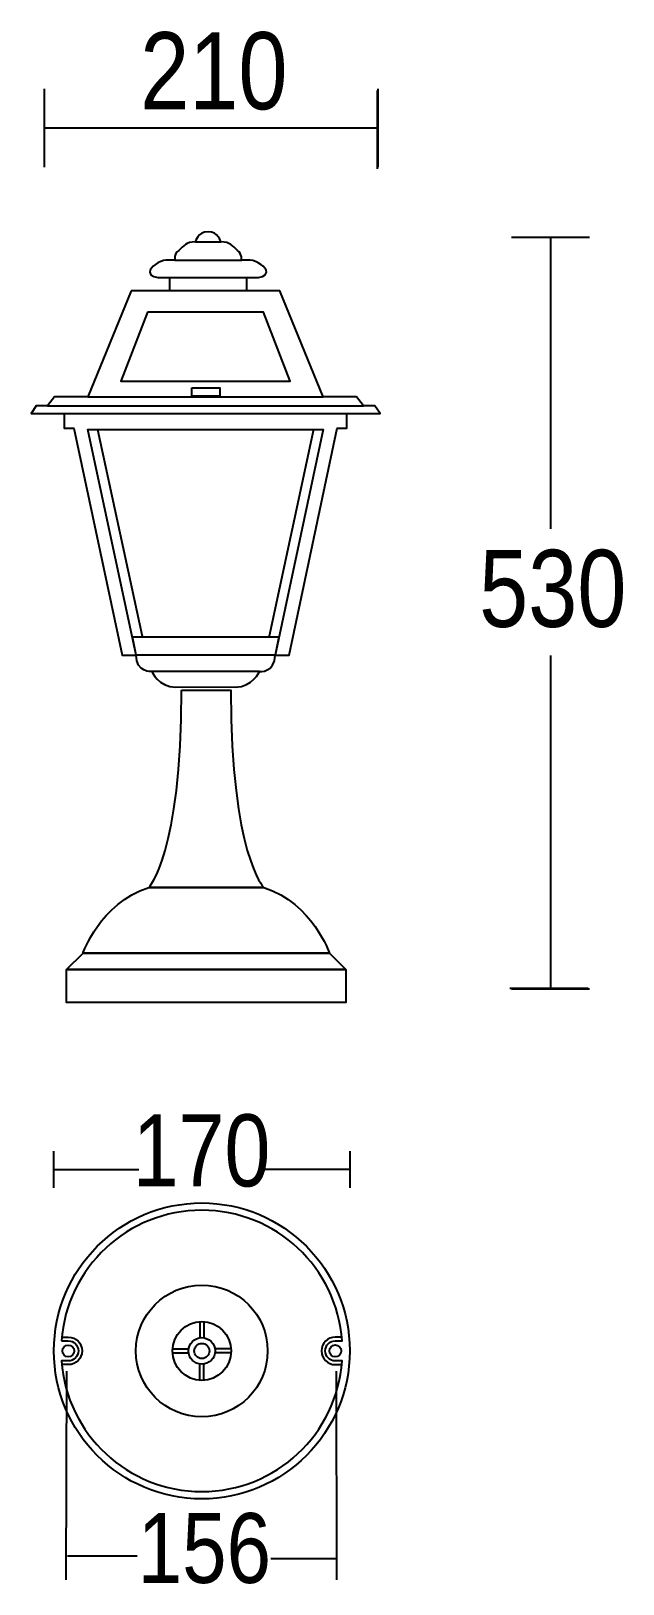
# Model space of a CAD drawing. Extents: x 0 to 86, y 5 to 231.
import ezdxf

# ---------------------------------------------------------------- set-up
doc = ezdxf.new("R2010")
doc.units = 0
doc.layers.add('LIVELLO_1', color=160, linetype='Continuous')
doc.styles.add('STD', font='txt')

# ---------------------------------------------------------------- blocks, each defined once
blk = doc.blocks.new('AI9-BLK1')
at = {"layer": 'LIVELLO_1', "color": 7}
for p, q in [((-40.72, 94.21), (-40.72, 105.58)), ((7.64, 93.96), (7.64, 105.33)), ((7.77, 94.21), (7.77, 105.58)), ((-40.72, 99.9), (-29.78, 99.9)), ((-40.63, 99.9), (7.79, 99.9)), ((27.11, 84.03), (38.47, 84.03)), ((32.79, 84.03), (32.79, 41.72)), ((-18.79, 83.36), (-15.08, 83.36)), ((-21.77, 80.69), (-12.06, 80.69)), ((-34.38, 60.88), (-0.24, 60.88)), ((-40.27, 59.57), (5.65, 59.57)), ((-33, 56.14), (-26.53, 26.11)), ((-1.62, 56.14), (-8.09, 26.11)), ((32.79, 23.29), (32.79, -25.12)), ((26.86, -24.98), (38.23, -24.98)), ((27.11, -25.1), (38.47, -25.1)), ((-39.34, -53.97), (-39.34, -48.64)), ((3.63, -48.64), (3.63, -53.97)), ((-39.34, -51.31), (-26.98, -51.31)), ((3.63, -51.31), (-8.73, -51.31)), ((-18.15, -73.4), (-18.15, -75.7)), ((-17.56, -73.4), (-17.56, -75.7)), ((-22.1, -77.35), (-19.8, -77.35)), ((-22.1, -77.94), (-19.8, -77.94)), ((-13.61, -77.35), (-15.91, -77.35)), ((-13.61, -77.94), (-15.91, -77.94)), ((-37.56, -110.86), (-37.47, -80.57)), ((-18.15, -81.89), (-18.15, -79.59)), ((-17.56, -81.89), (-17.56, -79.59)), ((1.77, -110.86), (1.7, -80.57)), ((-37.35, -107.41), (-27.26, -107.41)), ((1.7, -107.84), (-7.85, -107.84))]:
    blk.add_line(p, q, dxfattribs=at)
for points in [[(-22.51, 78.19), (-11.38, 78.19), (-11.38, 76.27), (-22.51, 76.27)], [(-28.11, 76.25), (-34.38, 60.88), (-39.22, 60.88), (-40.27, 59.57), (-41.9, 59.57), (-42.65, 58.44), (8.03, 58.44), (7.29, 59.57), (5.65, 59.57), (4.61, 60.88), (-0.24, 60.88), (-6.5, 76.25)], [(-25.73, 73.16), (-29.61, 63.13), (-5.01, 63.13), (-8.89, 73.16)], [(-19.3, 62.17), (-15.23, 62.17), (-15.23, 60.96), (-19.3, 60.96)], [(-6.69, 26.02), (-7.22, 23.36), (-27.39, 23.36), (-27.93, 26.02)], [(-35.1, -19.9), (0.68, -19.9), (3.06, -22.28), (-37.48, -22.28)], [(-37.48, -22.28), (3.06, -22.28), (3.06, -27.05), (-37.48, -27.05)]]:
    blk.add_lwpolyline(points, close=True, dxfattribs=at)
blk.add_lwpolyline([(-37.84, 58.28), (-37.84, 56.31), (-36.44, 56.31), (-29.44, 23.36), (-27.39, 23.36), (-34.4, 56.14), (-0.22, 56.14), (-7.22, 23.36), (-5.18, 23.36), (1.82, 56.31), (3.23, 56.31), (3.23, 58.28)], dxfattribs=at)
for centre, radius in [((-17.85, -77.65), 21.48), ((-17.85, -77.65), 9.56), ((-17.85, -77.65), 4.27), ((-17.85, -77.65), 1.93), ((-17.85, -77.65), 1.1), ((-37.24, -77.65), 0.861), ((1.53, -77.65), 0.863)]:
    blk.add_circle(centre, radius, dxfattribs=at)
for points, knots in [([(-16.94, 78.19), (-16.94, 78.19), (-24.24, 78.19), (-24.24, 78.19), (-24.24, 78.19), (-25.42, 78.29), (-25.42, 78.98), (-25.42, 79.67), (-23.99, 80.69), (-23.07, 80.69), (-23.07, 80.69), (-21.77, 80.69), (-21.77, 80.69), (-21.77, 80.69), (-21.95, 81.53), (-21.21, 82.12), (-20.47, 82.72), (-20.16, 83.36), (-18.79, 83.36), (-18.79, 83.36), (-18.41, 84.84), (-16.94, 84.84), (-15.47, 84.84), (-15.08, 83.36), (-15.08, 83.36), (-13.72, 83.36), (-13.41, 82.72), (-12.67, 82.12), (-11.92, 81.53), (-12.11, 80.69), (-12.11, 80.69), (-12.11, 80.69), (-10.81, 80.69), (-10.81, 80.69), (-9.88, 80.69), (-8.46, 79.67), (-8.46, 78.98), (-8.46, 78.29), (-9.63, 78.19), (-9.63, 78.19), (-9.63, 78.19), (-16.94, 78.19), (-16.94, 78.19)], [0, 0, 0, 0, 1, 1, 1, 2, 2, 2, 3, 3, 3, 4, 4, 4, 5, 5, 5, 6, 6, 6, 7, 7, 7, 8, 8, 8, 9, 9, 9, 10, 10, 10, 11, 11, 11, 12, 12, 12, 13, 13, 13, 14, 14, 14, 14]), ([(-12.99, 18.73), (-10.45, 18.73), (-9.48, 20.98), (-9.48, 20.98), (-9.48, 20.98), (-25.13, 20.98), (-25.13, 20.98), (-25.13, 20.98), (-24.17, 18.73), (-21.63, 18.73), (-21.63, 18.73), (-12.83, 18.75), (-12.83, 18.75)], [0, 0, 0, 0, 1, 1, 1, 2, 2, 2, 3, 3, 3, 4, 4, 4, 4]), ([(-20.79, 18.27), (-20.79, -5.58), (-25.56, -10.36), (-25.56, -10.36), (-25.56, -10.36), (-8.86, -10.36), (-8.86, -10.36), (-8.86, -10.36), (-13.63, -5.58), (-13.63, 18.27), (-13.63, 18.27), (-20.79, 18.27), (-20.79, 18.27)], [0, 0, 0, 0, 1, 1, 1, 2, 2, 2, 3, 3, 3, 4, 4, 4, 4]), ([(0.68, -19.9), (0.68, -19.9), (-1.71, -12.74), (-8.86, -10.36), (-8.86, -10.36), (-25.56, -10.36), (-25.56, -10.36), (-32.71, -12.74), (-35.1, -19.9), (-35.1, -19.9), (-35.1, -19.9), (0.68, -19.9), (0.68, -19.9)], [0, 0, 0, 0, 1, 1, 1, 2, 2, 2, 3, 3, 3, 4, 4, 4, 4]), ([(-38.23, -76.19), (-37.48, -65.58), (-28.65, -57.22), (-17.85, -57.22), (-7.06, -57.22), (1.78, -65.58), (2.52, -76.19), (2.52, -76.19), (1.53, -76.19), (1.53, -76.19), (0.72, -76.19), (0.07, -76.84), (0.07, -77.65), (0.07, -78.45), (0.72, -79.1), (1.53, -79.1), (1.53, -79.1), (2.52, -79.1), (2.52, -79.1), (1.78, -89.7), (-7.06, -98.07), (-17.85, -98.07), (-28.65, -98.07), (-37.48, -89.7), (-38.23, -79.1), (-38.23, -79.1), (-37.24, -79.1), (-37.24, -79.1), (-36.43, -79.1), (-35.78, -78.45), (-35.78, -77.65), (-35.78, -76.84), (-36.43, -76.19), (-37.24, -76.19), (-37.24, -76.19), (-38.23, -76.19), (-38.23, -76.19)], [0, 0, 0, 0, 1, 1, 1, 2, 2, 2, 3, 3, 3, 4, 4, 4, 5, 5, 5, 6, 6, 6, 7, 7, 7, 8, 8, 8, 9, 9, 9, 10, 10, 10, 11, 11, 11, 12, 12, 12, 12]), ([(-38.21, -75.65), (-38.21, -75.65), (-37.24, -75.65), (-37.24, -75.65), (-36.13, -75.65), (-35.24, -76.54), (-35.24, -77.65), (-35.24, -78.75), (-36.13, -79.64), (-37.24, -79.64), (-37.24, -79.64), (-38.21, -79.64), (-38.21, -79.64)], [0, 0, 0, 0, 1, 1, 1, 2, 2, 2, 3, 3, 3, 4, 4, 4, 4]), ([(2.5, -75.65), (2.5, -75.65), (1.53, -75.65), (1.53, -75.65), (0.43, -75.65), (-0.47, -76.54), (-0.47, -77.65), (-0.47, -78.75), (0.43, -79.64), (1.53, -79.64), (1.53, -79.64), (2.5, -79.64), (2.5, -79.64)], [0, 0, 0, 0, 1, 1, 1, 2, 2, 2, 3, 3, 3, 4, 4, 4, 4])]:
    blk.add_open_spline(points, degree=3, knots=knots, dxfattribs=at)
for points in [[(-25.13, 20.98), (-25.13, 20.98), (-27.39, 20.79), (-27.39, 23.36)], [(-9.48, 20.98), (-9.48, 20.98), (-7.22, 20.79), (-7.22, 23.36)]]:
    blk.add_open_spline(points, degree=3, dxfattribs=at)
at = {"layer": 'LIVELLO_1', "color": 7, "attachment_point": 1, "style": 'STD'}
for s, insert, char_height in [('\\fArial Narrow|b0|i0;\\H11.1937;\\C7;210', (-26.8, 113.8), 11.1937), ('\\fArial Narrow|b0|i0;\\H11.1937;\\C7;530', (22.42, 38.65), 11.1937), ('\\fArial Narrow|b0|i0;\\H10.4695;\\C7;170', (-27.9, -43.3), 10.4695), ('\\fArial Narrow|b0|i0;\\H10.1390;\\C7;156', (-27.17, -101.19), 10.139)]:
    blk.add_mtext(s, dxfattribs=dict(at, insert=insert, char_height=char_height))

msp = doc.modelspace()

# ---------------------------------------------------------------- block references
at = {"layer": 'LIVELLO_1', "color": 7}
msp.add_blockref('AI9-BLK1', (42.99884, 116.931019), dxfattribs=at)

doc.saveas('drawing.dxf')
